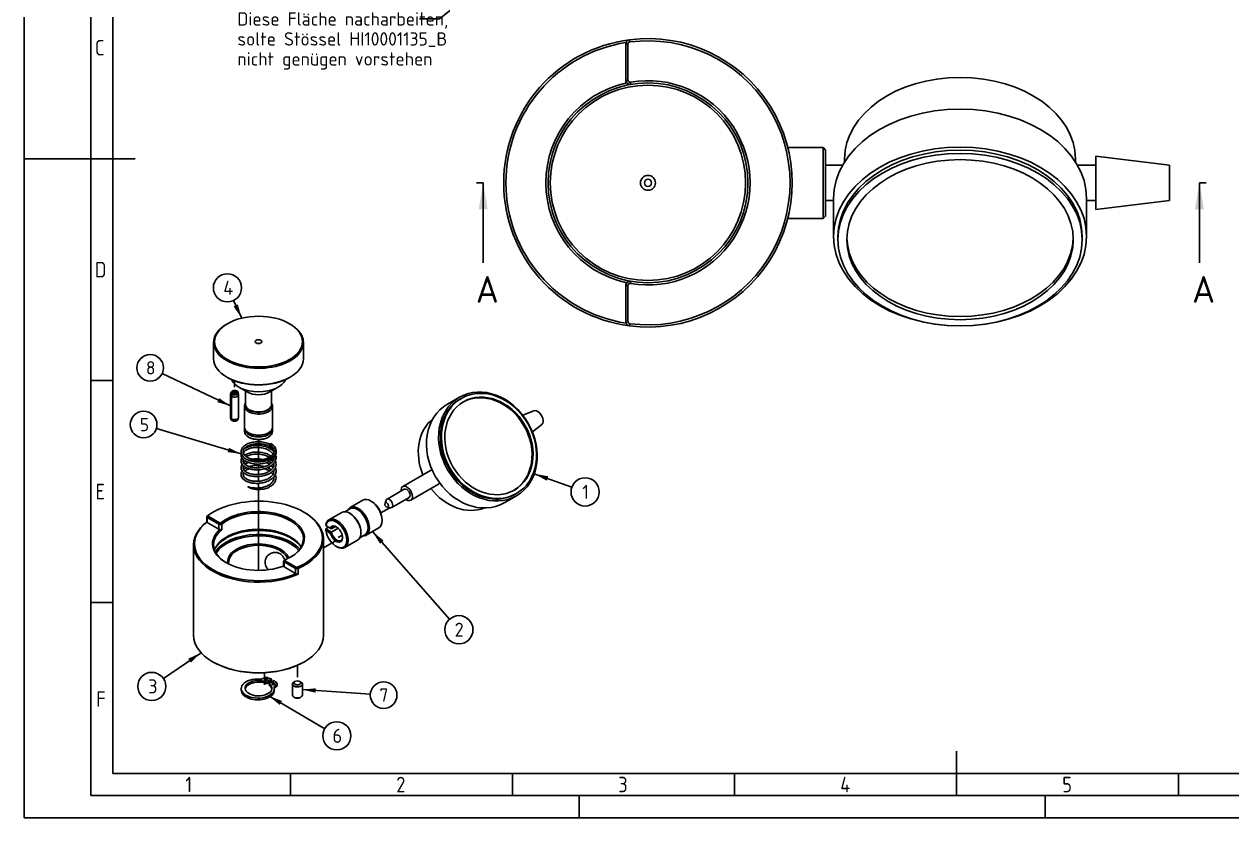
# Model space of a CAD drawing. Header units: millimetres. Extents: x 0 to 420, y 0 to 297.
# Drawn here: x 0 to 272, y 0 to 178.8 of the extents above; entities that cross this region are included whole.
import ezdxf
from ezdxf import colors
from ezdxf.entities.mleader import LeaderData, LeaderLine
from ezdxf.enums import TextEntityAlignment as Align
from ezdxf.lldxf.tags import DXFTag
from ezdxf.math import Vec2, Vec3

# ---------------------------------------------------------------- set-up
doc = ezdxf.new("R2010")
doc.units = ezdxf.units.MM
for name, color, linetype in [('BN_24_1025643_HE', 7, 'Continuous'), ('BN_818_1287230_R', 7, 'Continuous'), ('BN_874_1323873_S', 7, 'Continuous'), ('Default', 7, 'Continuous'), ('DIN-Vorlage', 7, 'Continuous'), ('DV4_Layer1', 7, 'Continuous'), ('HI10001131_A', 7, 'Continuous'), ('HI10001133_A', 7, 'Continuous'), ('HI10001134_B', 7, 'Continuous'), ('HI10001135_B', 7, 'Continuous'), ('HI10001137_A', 7, 'Continuous'), ('Layer1', 7, 'Continuous')]:
    doc.layers.add(name, color=color, linetype=linetype)
doc.styles.add('SEACAD_Solid_Edge_ISO', font='seiso.ttf')
tags = doc.linetypes.add('CENTER2', pattern=[28.575, 19.05, -3.175, 3.175, -3.175]).pattern_tags.tags
tags[10:11] = [DXFTag(74, 4), DXFTag(75, 0), DXFTag(340, '0'), DXFTag(46, 0.0), DXFTag(50, 0.0), DXFTag(44, 0.0), DXFTag(45, 0.0)]
tags[8:9] = [DXFTag(74, 4), DXFTag(75, 0), DXFTag(340, '0'), DXFTag(46, 0.0), DXFTag(50, 0.0), DXFTag(44, 0.0), DXFTag(45, 0.0)]
tags[6:7] = [DXFTag(74, 4), DXFTag(75, 0), DXFTag(340, '0'), DXFTag(46, 0.0), DXFTag(50, 0.0), DXFTag(44, 0.0), DXFTag(45, 0.0)]
tags[4:5] = [DXFTag(74, 4), DXFTag(75, 0), DXFTag(340, '0'), DXFTag(46, 0.0), DXFTag(50, 0.0), DXFTag(44, 0.0), DXFTag(45, 0.0)]
tags = doc.linetypes.add('PHANTOM2', pattern=[31.75, 15.875, -3.175, 3.175, -3.175, 3.175, -3.175]).pattern_tags.tags
tags[14:15] = [DXFTag(74, 4), DXFTag(75, 0), DXFTag(340, '0'), DXFTag(46, 0.0), DXFTag(50, 0.0), DXFTag(44, 0.0), DXFTag(45, 0.0)]
tags[12:13] = [DXFTag(74, 4), DXFTag(75, 0), DXFTag(340, '0'), DXFTag(46, 0.0), DXFTag(50, 0.0), DXFTag(44, 0.0), DXFTag(45, 0.0)]
tags[10:11] = [DXFTag(74, 4), DXFTag(75, 0), DXFTag(340, '0'), DXFTag(46, 0.0), DXFTag(50, 0.0), DXFTag(44, 0.0), DXFTag(45, 0.0)]
tags[8:9] = [DXFTag(74, 4), DXFTag(75, 0), DXFTag(340, '0'), DXFTag(46, 0.0), DXFTag(50, 0.0), DXFTag(44, 0.0), DXFTag(45, 0.0)]
tags[6:7] = [DXFTag(74, 4), DXFTag(75, 0), DXFTag(340, '0'), DXFTag(46, 0.0), DXFTag(50, 0.0), DXFTag(44, 0.0), DXFTag(45, 0.0)]
tags[4:5] = [DXFTag(74, 4), DXFTag(75, 0), DXFTag(340, '0'), DXFTag(46, 0.0), DXFTag(50, 0.0), DXFTag(44, 0.0), DXFTag(45, 0.0)]

# ---------------------------------------------------------------- blocks, each defined once
blk = doc.blocks.new('SEANNOT_GROUP6')
at = {"layer": 'Layer1', "linetype": 'Continuous'}
blk.add_hatch(color=7, dxfattribs=at).paths.add_polyline_path([(58.09, 26.35), (55.08, 27.5), (57.55, 25.44)])
at = {"layer": 'Layer1', "color": 7, "linetype": 'Continuous'}
blk.add_lwpolyline([(67.69, 20.09), (55.08, 27.5)], dxfattribs=at)
blk.add_circle((70.42, 18.48), 3.17, dxfattribs=at)
at = {"layer": 'Layer1', "color": 7, "linetype": 'Continuous', "style": 'SEACAD_Solid_Edge_ISO'}
blk.add_text('6', height=3.17, dxfattribs=at).set_placement((69.45, 20.07), align=Align.TOP_LEFT)
blk = doc.blocks.new('SEANNOT_GROUP7')
at = {"layer": 'Layer1', "linetype": 'Continuous'}
blk.add_hatch(color=7, dxfattribs=at).paths.add_polyline_path([(118.07, 76.95), (114.9, 77.52), (117.71, 75.95)])
at = {"layer": 'Layer1', "color": 7, "linetype": 'Continuous'}
blk.add_lwpolyline([(123.37, 74.5), (114.9, 77.52)], dxfattribs=at)
blk.add_circle((126.36, 73.43), 3.18, dxfattribs=at)
at = {"layer": 'Layer1', "color": 7, "linetype": 'Continuous', "style": 'SEACAD_Solid_Edge_ISO'}
blk.add_text('1', height=3.17, dxfattribs=at).set_placement((125.71, 75.02), align=Align.TOP_LEFT)
blk = doc.blocks.new('SEANNOT_GROUP8')
at = {"layer": 'Layer1', "linetype": 'Continuous'}
blk.add_hatch(color=7, dxfattribs=at).paths.add_polyline_path([(80.95, 62.46), (78.46, 64.49), (80.16, 61.76)])
at = {"layer": 'Layer1', "color": 7, "linetype": 'Continuous'}
blk.add_lwpolyline([(95.83, 44.76), (78.46, 64.49)], dxfattribs=at)
blk.add_circle((97.92, 42.38), 3.17, dxfattribs=at)
at = {"layer": 'Layer1', "color": 7, "linetype": 'Continuous', "style": 'SEACAD_Solid_Edge_ISO'}
blk.add_text('2', height=3.17, dxfattribs=at).set_placement((96.95, 43.96), align=Align.TOP_LEFT)
blk = doc.blocks.new('SEANNOT_GROUP9')
at = {"layer": 'Layer1', "linetype": 'Continuous'}
blk.add_hatch(color=7, dxfattribs=at).paths.add_polyline_path([(37.54, 34.98), (39.86, 37.21), (36.94, 35.85)])
at = {"layer": 'Layer1', "color": 7, "linetype": 'Continuous'}
blk.add_lwpolyline([(31.37, 31.4), (39.86, 37.21)], dxfattribs=at)
blk.add_circle((28.75, 29.61), 3.17, dxfattribs=at)
at = {"layer": 'Layer1', "color": 7, "linetype": 'Continuous', "style": 'SEACAD_Solid_Edge_ISO'}
blk.add_text('3', height=3.17, dxfattribs=at).set_placement((27.92, 31.2), align=Align.TOP_LEFT)
blk = doc.blocks.new('SEANNOT_GROUP10')
at = {"layer": 'Layer1', "linetype": 'Continuous'}
blk.add_hatch(color=7, dxfattribs=at).paths.add_polyline_path([(47.17, 115.22), (49, 112.57), (48.13, 115.67)])
at = {"layer": 'Layer1', "color": 7, "linetype": 'Continuous'}
blk.add_lwpolyline([(47.14, 116.53), (49, 112.57)], dxfattribs=at)
blk.add_circle((45.79, 119.41), 3.17, dxfattribs=at)
at = {"layer": 'Layer1', "color": 7, "linetype": 'Continuous', "style": 'SEACAD_Solid_Edge_ISO'}
blk.add_text('4', height=3.17, dxfattribs=at).set_placement((44.85, 121), align=Align.TOP_LEFT)
blk = doc.blocks.new('SEANNOT_GROUP11')
at = {"layer": 'Layer1', "linetype": 'Continuous'}
blk.add_hatch(color=7, dxfattribs=at).paths.add_polyline_path([(65.69, 29.19), (62.67, 28.89), (65.63, 28.19)])
at = {"layer": 'Layer1', "color": 7, "linetype": 'Continuous'}
blk.add_lwpolyline([(77.98, 27.85), (62.67, 28.89)], dxfattribs=at)
blk.add_circle((80.97, 27.65), 3, dxfattribs=at)
at = {"layer": 'Layer1', "color": 7, "linetype": 'Continuous', "style": 'SEACAD_Solid_Edge_ISO'}
blk.add_text('7', height=3, dxfattribs=at).set_placement((80.02, 29.15), align=Align.TOP_LEFT)
blk = doc.blocks.new('SEANNOT_GROUP12')
at = {"layer": 'Layer1', "linetype": 'Continuous'}
blk.add_hatch(color=7, dxfattribs=at).paths.add_polyline_path([(43.52, 93.64), (46.45, 92.81), (43.95, 94.55)])
at = {"layer": 'Layer1', "color": 7, "linetype": 'Continuous'}
blk.add_lwpolyline([(31.1, 100.09), (46.45, 92.81)], dxfattribs=at)
blk.add_circle((28.39, 101.38), 3, dxfattribs=at)
at = {"layer": 'Layer1', "color": 7, "linetype": 'Continuous', "style": 'SEACAD_Solid_Edge_ISO'}
blk.add_text('8', height=3, dxfattribs=at).set_placement((27.43, 102.88), align=Align.TOP_LEFT)
blk = doc.blocks.new('SEANNOT_GROUP13')
at = {"layer": 'Layer1', "linetype": 'Continuous'}
blk.add_hatch(color=7, dxfattribs=at).paths.add_polyline_path([(45.84, 82.39), (48.85, 82.01), (46.13, 83.35)])
at = {"layer": 'Layer1', "color": 7, "linetype": 'Continuous'}
blk.add_lwpolyline([(29.78, 87.74), (48.85, 82.01)], dxfattribs=at)
blk.add_circle((26.91, 88.6), 3, dxfattribs=at)
at = {"layer": 'Layer1', "color": 7, "linetype": 'Continuous', "style": 'SEACAD_Solid_Edge_ISO'}
blk.add_text('5', height=3, dxfattribs=at).set_placement((26.06, 90.1), align=Align.TOP_LEFT)
blk = doc.blocks.new('_SE_FILLED')
at = {"color": 0}
blk.add_line((0, 0), (-1, 0), dxfattribs=at)
blk.add_solid([(0, 0), (-1, -0.1665), (-1, 0.1665), (0, 0)], dxfattribs=at)
blk = doc.blocks.new('SE2')
at = {"layer": 'HI10001131_A', "color": 7, "linetype": 'Continuous'}
for p, q in [((184.38, 147.06), (180.51, 147.06)), ((184.81, 148.43), (184.81, 147.78)), ((236.81, 147.78), (236.81, 148.43)), ((241.42, 147.06), (237.24, 147.06)), ((241.42, 149.06), (241.42, 137.06)), ((258.01, 147.06), (241.42, 149.06)), ((258.01, 147.06), (258.01, 139.06)), ((180.51, 139.06), (182.31, 139.06)), ((182.31, 139.52), (182.31, 130.97)), ((239.31, 130.97), (239.31, 139.52)), ((239.31, 139.06), (241.42, 139.06)), ((241.42, 137.06), (258.01, 139.06)), ((183.31, 130.97), (183.31, 130.26)), ((238.31, 130.26), (238.31, 130.97))]:
    blk.add_line(p, q, dxfattribs=at)
for centre, major_axis, start_param, end_param in [((210.81, 148.43), (-26, 0), 3.141593, 6.283185), ((210.81, 139.52), (-28.5, 0), 3.141593, 6.283185), ((210.81, 130.97), (-27.5, 0), 3.141593, 6.283185), ((210.81, 130.97), (-25.5, 0), 0.019609, 3.121984)]:
    blk.add_ellipse(centre, major_axis=major_axis, ratio=0.707107, start_param=start_param, end_param=end_param, dxfattribs=at)
for centre, major_axis in [((210.81, 130.97), (-28.5, 0)), ((210.81, 130.26), (-27.5, 0)), ((210.81, 130.26), (-25.5, 0))]:
    blk.add_ellipse(centre, major_axis=major_axis, ratio=0.707107, dxfattribs=at)
at = {"layer": 'HI10001133_A', "color": 7, "linetype": 'Continuous'}
for p, q in [((172.03, 151), (180.01, 151)), ((180.01, 151), (180.01, 135.06)), ((180.51, 150.41), (180.01, 151)), ((180.51, 150.41), (180.51, 135.56)), ((172.01, 135.06), (180.01, 135.06)), ((180.01, 135.06), (180.51, 135.56))]:
    blk.add_line(p, q, dxfattribs=at)
at = {"layer": 'HI10001134_B', "color": 7, "linetype": 'Continuous'}
for p, q in [((135.51, 166.22), (135.51, 174.31)), ((135.51, 174.31), (136.01, 174.31)), ((136.01, 174.31), (136.01, 166.22)), ((136.38, 175.3), (136.45, 174.8)), ((135.51, 166.22), (136.01, 166.22)), ((136.6, 165.72), (136.68, 165.23)), ((135.51, 111.82), (135.51, 119.9)), ((136.01, 119.9), (135.51, 119.9)), ((136.01, 119.9), (136.01, 111.82)), ((136.6, 120.4), (136.68, 120.89)), ((136.01, 111.82), (135.51, 111.82)), ((136.38, 110.82), (136.45, 111.32))]:
    blk.add_line(p, q, dxfattribs=at)
for centre, radius, start, end in [((140.51, 143.06), 32.5, 97.2954, 262.7046), ((140.51, 143.06), 32, 98.8583, 261.1417), ((136.51, 174.31), 1, 97.2954, 180), ((136.51, 174.31), 0.5, 97.2954, 180), ((140.51, 143.06), 32.5, 262.7046, 97.2954), ((140.51, 143.06), 32, 262.7046, 97.2954), ((136.51, 166.22), 1, 180, 279.8002), ((136.51, 166.22), 0.5, 180, 279.8002), ((140.51, 143.06), 23, 260.1998, 99.8002), ((140.51, 143.06), 23, 101.9346, 258.0654), ((136.51, 119.9), 1, 80.1998, 180), ((136.51, 119.9), 0.5, 80.1998, 180), ((136.51, 111.82), 1, 180, 262.7046), ((136.51, 111.82), 0.5, 180, 262.7046)]:
    blk.add_arc(centre, radius, start, end, dxfattribs=at)
at = {"layer": 'HI10001135_B', "color": 7, "linetype": 'Continuous'}
for radius in [22.5, 22, 1.68, 0.8]:
    blk.add_circle((140.51, 143.06), radius, dxfattribs=at)
blk = doc.blocks.new('SE4')
at = {"color": 7, "linetype": 'Continuous', "style": 'SEACAD_Solid_Edge_ISO'}
blk.add_text('A', height=6, dxfattribs=at).set_placement((101.75, 122.06), align=Align.TOP_LEFT)
blk = doc.blocks.new('SE5')
at = {"color": 7, "linetype": 'Continuous', "style": 'SEACAD_Solid_Edge_ISO'}
blk.add_text('A', height=6, dxfattribs=at).set_placement((263.09, 122.06), align=Align.TOP_LEFT)
blk = doc.blocks.new('SEANNOT_GROUP15')
at = {"linetype": 'Continuous'}
blk.add_hatch(color=7, dxfattribs=at).paths.add_polyline_path([(104.39, 137.06), (103.39, 143.06), (102.39, 137.06)])
at = {"color": 7, "linetype": 'Continuous'}
blk.add_lwpolyline([(103.39, 125.06), (103.39, 143.06)], dxfattribs=at)
blk = doc.blocks.new('SEANNOT_GROUP16')
at = {"linetype": 'Continuous'}
blk.add_hatch(color=7, dxfattribs=at).paths.add_polyline_path([(265.72, 137.06), (264.72, 143.06), (263.72, 137.06)])
at = {"color": 7, "linetype": 'Continuous'}
blk.add_lwpolyline([(264.72, 125.06), (264.72, 143.06)], dxfattribs=at)
blk = doc.blocks.new('SE3')
at = {"layer": 'Layer1', "color": 7, "linetype": 'CENTER2'}
for p, q in [((103.39, 143.06), (101.89, 143.06)), ((264.72, 143.06), (266.22, 143.06))]:
    blk.add_line(p, q, dxfattribs=at)
at = {"layer": 'Layer1', "color": 7, "linetype": 'CENTER2', "const_width": 0.00025}
blk.add_lwpolyline([(103.39, 143.06), (264.72, 143.06)], dxfattribs=at)
at = {"layer": 'Layer1'}
for name in ['SEANNOT_GROUP15', 'SEANNOT_GROUP16', 'SE4', 'SE5']:
    blk.add_blockref(name, (0, 0), dxfattribs=at)
blk = doc.blocks.new('SE7')
at = {"layer": 'BN_24_1025643_HE', "color": 7, "linetype": 'Continuous'}
for p, q in [((60.42, 30.13), (60.42, 27.65)), ((60.99, 30.73), (60.75, 30.59)), ((62.34, 30.59), (62.1, 30.73)), ((62.67, 27.65), (62.67, 30.13)), ((60.75, 27.19), (60.9, 27.1)), ((62.18, 27.1), (62.34, 27.19))]:
    blk.add_line(p, q, dxfattribs=at)
for centre, major_axis, start_param, end_param in [((61.54, 30.13), (1.13, 0), 2.356194, 6.283185), ((61.54, 30.13), (1.13, 0), 0, 0.785398), ((61.54, 27.65), (1.12, 0), 3.141593, 6.283185), ((61.54, 27.47), (0.904, 0), 3.926991, 5.497787)]:
    blk.add_ellipse(centre, major_axis=major_axis, ratio=0.57735, start_param=start_param, end_param=end_param, dxfattribs=at)
blk.add_ellipse((61.54, 30.41), major_axis=(0.787, 0), ratio=0.57735, dxfattribs=at)
at = {"layer": 'BN_818_1287230_R', "color": 7, "linetype": 'Continuous'}
for p, q in [((53.75, 31.37), (53.97, 31.5)), ((55.75, 31.24), (54.63, 30.59)), ((55.75, 30.87), (54.63, 30.23)), ((54.63, 30.23), (54.63, 30.59)), ((55.18, 30.27), (56.3, 30.92)), ((55.18, 29.91), (55.18, 30.27)), ((55.75, 30.87), (55.75, 31.24)), ((56.98, 29.84), (56.98, 30.2)), ((48.9, 29.12), (48.9, 28.75)), ((56.35, 28.75), (56.35, 29.12)), ((56.75, 29.89), (56.53, 29.77)), ((56.53, 29.4), (56.53, 29.77)), ((56.75, 29.52), (56.53, 29.4)), ((56.75, 29.52), (56.75, 29.89))]:
    blk.add_line(p, q, dxfattribs=at)
for centre, major_axis, start_param, end_param in [((52.62, 29.12), (-3.72, 0), 4.581818, 9.555348), ((52.79, 29.21), (3.01, 0), 7.199555, 13.220798), ((52.79, 28.85), (3.01, 0), 0.916369, 3.035857), ((53.21, 31.69), (-0.765, 0), 1.440226, 2.356194), ((54.51, 31.19), (-0.765, 0), 4.247138, 5.497787), ((54.51, 30.8), (-0.382, 0), 4.124098, 5.30068), ((52.79, 29.21), (4.59, 0), 0.871288, 1.105545), ((56.18, 29.84), (-0.382, 0), 4.124098, 5.30068), ((52.79, 29.21), (4.59, 0), 0.465251, 0.699508), ((56.21, 30.2), (-0.765, 0), 2.356194, 3.606844), ((52.62, 28.75), (-3.72, 0), 0, 3.141593), ((52.79, 28.85), (3.01, 0), 0.105735, 0.654427), ((57.08, 29.45), (0.765, 0), 2.356194, 3.272163), ((57.08, 29.09), (0.765, 0), 2.356194, 2.841712), ((56.21, 29.84), (-0.765, 0), 2.356194, 3.141593)]:
    blk.add_ellipse(centre, major_axis=major_axis, ratio=0.57735, start_param=start_param, end_param=end_param, dxfattribs=at)
for centre in [(54.51, 31.17), (56.18, 30.2)]:
    blk.add_ellipse(centre, major_axis=(0.383, 0), ratio=0.57735, dxfattribs=at)
at = {"layer": 'BN_874_1323873_S', "color": 7, "linetype": 'Continuous'}
for p, q in [((46.45, 95.34), (46.45, 90.27)), ((46.57, 95.83), (46.46, 95.44)), ((46.73, 95.82), (46.71, 95.77)), ((46.74, 94.94), (46.82, 95.39)), ((46.93, 95.45), (46.93, 95.45)), ((46.97, 95.62), (47.05, 95.97)), ((46.97, 95.57), (46.97, 95.62)), ((47.05, 95.97), (47.15, 95.91)), ((47.15, 95.91), (47.07, 95.54)), ((47.07, 95.54), (47.07, 95.5)), ((47.8, 95.57), (47.72, 95.91)), ((47.84, 95.97), (47.84, 95.98)), ((48.06, 96.11), (47.95, 96.04)), ((47.95, 96.04), (47.95, 96.04)), ((48.03, 95.7), (48.01, 95.77)), ((48.1, 95.92), (48.06, 96.11)), ((48.28, 95.4), (48.17, 95.79)), ((48.29, 90.24), (48.29, 95.31)), ((46.74, 89.87), (46.74, 94.94)), ((46.46, 90.18), (46.57, 89.79)), ((46.82, 89.51), (46.74, 89.87)), ((48.17, 89.76), (48.28, 90.16))]:
    blk.add_line(p, q, dxfattribs=at)
for centre, major_axis, start_param, end_param in [((47.44, 95.34), (0.99, 0), 2.980187, 3.926991), ((47.44, 95.75), (0.877, 0), 0.785398, 3.926991), ((47.44, 95.75), (0.725, 0), 0.785398, 3.926991), ((47.44, 95.75), (0.72, 0), 0.785398, 3.926991), ((47.38, 95.31), (-0.911, 0), 0.785398, 3.302999), ((47.44, 95.75), (0.568, 0), 0.785398, 3.926991), ((47.38, 95.72), (-0.799, 0), 0.785398, 3.926991), ((47.38, 95.72), (-0.646, 0), 0.785398, 3.926991), ((47.38, 95.71), (-0.637, 0), 0.785398, 3.926991), ((47.44, 95.33), (0.684, 0), -3.953432, -3.883904), ((47.38, 95.71), (-0.484, 0), 0.785398, 3.926991), ((47.44, 95.75), (-0.553, 0), 3.926991, 5.497787), ((47.44, 95.33), (-0.518, 0), 3.995136, 5.497787), ((47.44, 95.75), (-0.401, 0), 3.926991, 5.497787), ((47.44, 90.27), (0.99, 0), 3.141593, 3.926991), ((47.44, 89.87), (0.878, 0), 3.302999, 3.926991), ((47.38, 90.24), (-0.911, 0), 0.785398, 3.141593), ((47.38, 89.84), (-0.799, 0), 0.785398, 2.980187)]:
    blk.add_ellipse(centre, major_axis=major_axis, ratio=0.57735, start_param=start_param, end_param=end_param, dxfattribs=at)
at = {"layer": 'DV4_Layer1', "color": 7, "linetype": 'PHANTOM2'}
for p, q in [((47.41, 98.45), (47.41, 97.06)), ((52.79, 80.66), (52.79, 85.21)), ((52.87, 85.21), (52.87, 84.22)), ((52.79, 80.18), (52.79, 80.19)), ((52.79, 78.88), (52.79, 79.72)), ((52.79, 77.36), (52.79, 78.41)), ((52.79, 75.84), (52.79, 76.89)), ((52.79, 74.32), (52.79, 75.37)), ((52.79, 55.75), (52.79, 73.98)), ((80.32, 68.69), (82.35, 69.85)), ((70.74, 63.15), (71.65, 63.68)), ((67.42, 60.8), (70.44, 62.55)), ((54.11, 32.69), (54.11, 29.93)), ((61.54, 34.37), (61.54, 31.7))]:
    blk.add_line(p, q, dxfattribs=at)
at = {"layer": 'HI10001131_A', "color": 7, "linetype": 'Continuous'}
for p, q in [((98.05, 94.77), (95.33, 93.2)), ((98.5, 94.51), (98.28, 94.38)), ((114.82, 91.71), (112.31, 90.72)), ((114.49, 86.93), (116.61, 88.6)), ((91.54, 78.28), (85.27, 74.66)), ((85.63, 74.04), (81.73, 71.79)), ((87.07, 71.54), (93.34, 75.16)), ((81.56, 71.58), (81.28, 70.9)), ((82.81, 69.92), (86.71, 72.17)), ((108.15, 70.99), (110.88, 72.56)), ((110.65, 72.95), (110.88, 73.08)), ((81.82, 69.97), (82.55, 69.87))]:
    blk.add_line(p, q, dxfattribs=at)
for start, end in [(157.7612, 210), (210, 262.2388)]:
    blk.add_arc((81.91, 70.64), 0.675, start, end, dxfattribs=at)
for centre, major_axis in [((104.46, 83.66), (-6.41, 11.11)), ((104.69, 83.79), (-6.19, 10.72)), ((104.69, 83.79), (5.74, -9.94))]:
    blk.add_ellipse(centre, major_axis=major_axis, ratio=0.816497, dxfattribs=at)
for centre, major_axis, ratio, start_param, end_param in [((104.46, 83.66), (5.74, -9.94), 0.816497, 0.013865, 3.127727), ((101.74, 82.09), (6.41, -11.11), 0.816497, 3.141593, 6.283185), ((104.46, 83.66), (-6.19, 10.72), 0.816497, 0, 3.141593), ((98.91, 80.46), (5.85, -10.13), 0.816497, 3.264654, 4.557929), ((115.64, 90.11), (-0.9, 1.56), 0.57735, 3.226955, 6.197823), ((86.17, 73.1), (-0.9, 1.56), 0.57735, 0, 0.927295), ((86.17, 73.1), (-0.9, 1.56), 0.57735, 2.214297, 6.283185), ((86.17, 73.1), (-0.54, 0.935), 0.57735, 3.141593, 6.283185), ((98.91, 80.46), (5.85, -10.13), 0.816497, 4.866849, 6.160124), ((81.67, 70.5), (-0.292, 0.506), 0.57735, 0, 0.420534), ((81.67, 70.5), (-0.292, 0.506), 0.57735, 2.721058, 6.283185), ((82.27, 70.85), (-0.54, 0.935), 0.57735, 0, 0.420534), ((82.27, 70.85), (-0.54, 0.935), 0.57735, 2.721058, 6.283185)]:
    blk.add_ellipse(centre, major_axis=major_axis, ratio=ratio, start_param=start_param, end_param=end_param, dxfattribs=at)
blk.add_open_spline([(91.54, 78.28), (91.66, 78.35), (91.79, 78.37), (91.93, 78.35)], degree=3, dxfattribs=at)
blk.add_open_spline([(93.59, 75.46), (93.54, 75.33), (93.46, 75.23), (93.34, 75.16), (93.34, 75.16), (93.34, 75.16)], degree=3, knots=[0.69060743, 0.69060743, 0.69060743, 0.69060743, 0.75, 0.75, 0.75010054, 0.75010054, 0.75010054, 0.75010054], dxfattribs=at)
at = {"layer": 'HI10001133_A', "color": 7, "linetype": 'Continuous'}
for p, q in [((76.29, 71.55), (73.42, 69.9)), ((78.25, 71.28), (78.09, 71.37)), ((71.52, 68.8), (68.65, 67.14)), ((73.38, 69.61), (72.25, 68.96)), ((73.47, 68.53), (73.32, 68.62)), ((67.93, 65.85), (67.95, 65.84)), ((68.56, 65.48), (67.93, 65.12)), ((67.95, 65.84), (68.94, 65.27)), ((70.13, 65.63), (69.22, 65.11)), ((77.02, 63.66), (79.89, 65.32)), ((80.63, 66.97), (80.63, 67.15)), ((67.93, 65.12), (69.22, 64.37)), ((67.93, 65.12), (67.95, 64.73)), ((68.94, 64.16), (67.95, 64.73)), ((68.94, 65.27), (69.22, 65.11)), ((68.94, 64.16), (69.22, 64.37)), ((69.22, 64.37), (70.74, 65.25)), ((75.63, 63.12), (76.75, 63.77)), ((75.86, 64.21), (75.86, 64.39)), ((70.29, 61.18), (70.45, 61.09)), ((72.25, 60.91), (75.12, 62.56))]:
    blk.add_line(p, q, dxfattribs=at)
for centre, major_axis, start_param, end_param in [((78.09, 68.44), (-1.8, 3.12), 3.141593, 6.283185), ((78.25, 68.53), (1.69, -2.92), 0.785398, 2.356194), ((73.32, 65.68), (-1.8, 3.12), 3.141593, 6.283185), ((75.22, 66.78), (-1.8, 3.12), 2.786171, 6.638607), ((75.07, 66.69), (-1.69, 2.92), 3.141593, 6.283185), ((73.47, 65.77), (-1.69, 2.92), 3.926991, 5.497787), ((70.45, 64.03), (1.8, -3.12), 5.497787, 10.084848), ((70.29, 63.93), (-1.69, 2.92), 0.986756, 6.867226), ((70.29, 63.93), (1.01, -1.75), 4.266828, 9.870339), ((70.45, 64.03), (-0.9, 1.56), -0.724702, 0.532718), ((70.45, 64.03), (-0.9, 1.56), 1.038078, 3.866295)]:
    blk.add_ellipse(centre, major_axis=major_axis, ratio=0.57735, start_param=start_param, end_param=end_param, dxfattribs=at)
at = {"layer": 'HI10001134_B', "color": 7, "linetype": 'Continuous'}
for p, q in [((41.22, 68), (41.4, 68.1)), ((42.61, 68.89), (42.45, 68.8)), ((63.13, 68.8), (62.97, 68.89)), ((41.13, 67.84), (41.13, 66.63)), ((41.26, 67.65), (41.42, 67.93)), ((41.26, 67.65), (41.26, 66.55)), ((43.83, 66.17), (41.26, 67.65)), ((41.26, 66.55), (43.83, 65.07)), ((41.42, 67.93), (43.99, 66.44)), ((43.83, 66.17), (43.99, 66.44)), ((43.83, 65.07), (43.83, 66.17)), ((44.33, 66.46), (44.52, 66.2)), ((44.52, 66.2), (44.52, 64.92)), ((67.42, 41.15), (67.42, 62.83)), ((38.17, 61.55), (38.17, 41.15)), ((58.44, 57.84), (58.44, 56.72)), ((58.73, 58.12), (58.57, 58.03)), ((58.73, 57.94), (58.57, 57.66)), ((58.57, 57.66), (58.57, 56.56)), ((61.14, 56.17), (58.57, 57.66)), ((58.73, 57.94), (61.3, 56.45)), ((58.57, 56.56), (61.14, 55.07)), ((61.3, 56.45), (61.14, 56.17)), ((61.14, 55.07), (61.14, 56.17)), ((61.74, 56.15), (61.6, 56.44)), ((61.74, 56.15), (61.74, 54.87)), ((42.45, 35.18), (42.61, 35.09)), ((62.97, 35.09), (63.13, 35.18))]:
    blk.add_line(p, q, dxfattribs=at)
for centre, major_axis, start_param, end_param in [((52.79, 63.02), (-14.4, 0), 2.228867, 5.625115), ((52.79, 62.83), (-14.62, 0), -0.785398, -0.65807), ((41.58, 68.02), (0.225, 0), 2.483522, 3.926991), ((52.79, 63.02), (-10.35, 0), 2.185149, 5.668833), ((52.79, 62.83), (-10.12, 0), 2.367245, 5.668833), ((52.79, 62.83), (-14.62, 0), 2.228867, 3.926991), ((52.79, 61.55), (14.62, 0), 2.494101, 5.370459), ((52.79, 61.73), (14.4, 0), 2.5108, 5.343181), ((41.58, 67.84), (0.45, 0), 2.483522, 3.926991), ((41.58, 66.74), (-0.45, 0), 0.40282, 0.785398), ((44.15, 66.35), (0.45, 0), 3.926991, 5.668833), ((44.15, 66.54), (-0.225, 0), 0.785398, 2.52724), ((52.79, 58.88), (-10.32, 0), 3.926991, 5.306851), ((52.79, 61.73), (10.35, 0), 2.564493, 5.289489), ((52.79, 61.55), (10.13, 0), 2.52724, 3.915941), ((52.79, 59.16), (10.12, 0), 0.319687, 2.935869), ((52.79, 57.87), (-10.35, 0), 3.598244, 5.933706), ((52.79, 58.79), (10.35, 0), 0.390287, 2.751305), ((52.79, 57.69), (10.12, 0), 0.455574, 2.805307), ((52.79, 58.88), (-10.32, 0), 5.306851, 5.841438), ((44.15, 65.25), (-0.45, 0), 0.785398, 1.498569), ((52.79, 58.88), (-10.32, 0), 3.583339, 3.926991), ((52.79, 57.69), (6.98, 0), 0.208769, 3.238687), ((52.79, 57.5), (-6.75, 0), 3.373071, 6.364233), ((58.89, 57.84), (0.45, 0), 2.356194, 3.926991), ((58.89, 58.03), (0.225, 0), 2.185149, 3.926991), ((58.89, 56.74), (-0.45, 0), 0.072228, 0.785398), ((61.46, 56.36), (0.45, 0), 3.926991, 5.370459), ((61.46, 55.26), (-0.45, 0), 0.785398, 1.167976), ((61.46, 56.54), (-0.225, 0), 0.785398, 2.228867), ((52.79, 41.15), (14.63, 0), 3.141593, 6.283185), ((52.79, 40.97), (-14.4, 0), 0.785398, 2.356194)]:
    blk.add_ellipse(centre, major_axis=major_axis, ratio=0.57735, start_param=start_param, end_param=end_param, dxfattribs=at)
blk.add_open_spline([(41.13, 66.63), (41.13, 66.62), (41.14, 66.62), (41.16, 66.63)], degree=3, dxfattribs=at)
for points, knots in [([(44.12, 64.99), (44.15, 64.97), (44.18, 64.94), (44.25, 64.91), (44.29, 64.89), (44.36, 64.88), (44.4, 64.87), (44.46, 64.88), (44.49, 64.9), (44.52, 64.92)], [0, 0, 0, 0, 0.25, 0.25, 0.5, 0.5, 0.75, 0.75, 1, 1, 1, 1]), ([(54.95, 55.9), (54.82, 56.08), (54.7, 56.26), (54.4, 56.83), (54.29, 57.23), (54.28, 58.01), (54.4, 58.39), (54.8, 59.04), (55.08, 59.31), (55.73, 59.68), (56.1, 59.8), (56.84, 59.82), (57.22, 59.72), (57.9, 59.34), (58.2, 59.04), (58.56, 58.51), (58.65, 58.33), (58.74, 58.14)], [0.1574092, 0.1574092, 0.1574092, 0.1574092, 0.1875, 0.1875, 0.25, 0.25, 0.3125, 0.3125, 0.375, 0.375, 0.4375, 0.4375, 0.5, 0.5, 0.5625, 0.5625, 0.5909779, 0.5909779, 0.5909779, 0.5909779]), ([(61.28, 55.02), (61.32, 54.98), (61.35, 54.96), (61.42, 54.91), (61.46, 54.89), (61.54, 54.85), (61.58, 54.85), (61.66, 54.84), (61.7, 54.85), (61.74, 54.87)], [0, 0, 0, 0, 0.25, 0.25, 0.5, 0.5, 0.75, 0.75, 1, 1, 1, 1])]:
    blk.add_open_spline(points, degree=3, knots=knots, dxfattribs=at)
at = {"layer": 'HI10001135_B', "color": 7, "linetype": 'Continuous'}
for p, q in [((45.79, 111.33), (45.63, 111.24)), ((59.95, 111.24), (59.79, 111.33)), ((42.67, 107.11), (42.67, 103.43)), ((62.92, 103.43), (62.92, 107.11)), ((45.63, 99.3), (45.79, 99.21)), ((59.79, 99.21), (59.95, 99.3)), ((48.34, 97.05), (50.25, 95.95)), ((49.87, 96.16), (49.87, 93.14)), ((55.34, 95.95), (57.25, 97.05)), ((55.72, 93.14), (55.72, 96.16)), ((49.64, 92.78), (49.64, 88.04)), ((55.94, 88.04), (55.94, 92.78)), ((49.64, 87.63), (49.64, 87.08)), ((55.94, 87.08), (55.94, 87.63)), ((50.56, 85.8), (50.72, 85.7)), ((54.86, 85.7), (55.02, 85.8))]:
    blk.add_line(p, q, dxfattribs=at)
for major_axis in [(9.9, 0), (-0.754, 0)]:
    blk.add_ellipse((52.79, 107.29), major_axis=major_axis, ratio=0.57735, dxfattribs=at)
for centre, major_axis, start_param, end_param in [((52.79, 107.11), (-10.12, 0), 5.497787, 6.283185), ((52.79, 107.11), (-10.12, 0), 0, 3.926991), ((52.79, 106.73), (-0.36, 0), 3.928334, 5.496444), ((52.79, 103.43), (10.12, 0), 3.141593, 6.283185), ((52.79, 103.25), (-9.9, 0), 0.785398, 2.356194), ((52.79, 99.62), (6.3, 0), 3.381171, 6.043607), ((52.79, 97.41), (3.6, 0), 3.926991, 5.497787), ((52.79, 92.78), (3.15, 0), 2.761341, 6.283185), ((52.79, 93.05), (-2.96, 0), 6.140231, 6.283185), ((52.79, 93.05), (-2.96, 0), 0, 3.284547), ((52.79, 93.14), (2.93, 0), 3.141593, 6.240403), ((52.79, 93.14), (2.93, 0), 6.240403, 6.283185), ((52.79, 92.78), (3.15, 0), 0, 0.380251), ((52.79, 87.63), (3.15, 0), 3.030246, 6.283185), ((52.79, 88.04), (3.15, 0), 3.141593, 6.283185), ((52.79, 87.08), (3.15, 0), 3.141593, 6.283185), ((52.79, 87.63), (3.02, 0), 3.222754, 6.202024), ((52.79, 87.63), (3.15, 0), 0, 0.111347), ((52.79, 86.9), (-2.93, 0), 0.785398, 2.356194)]:
    blk.add_ellipse(centre, major_axis=major_axis, ratio=0.57735, start_param=start_param, end_param=end_param, dxfattribs=at)
at = {"layer": 'HI10001137_A', "color": 7, "linetype": 'Continuous'}
for p, q in [((55.25, 84.14), (55.58, 84.33)), ((55.11, 74.47), (55.51, 74.69))]:
    blk.add_line(p, q, dxfattribs=at)
for points, knots in [([(55.29, 84.16), (55.1, 84.26), (54.56, 84.49), (53.56, 84.72), (52.33, 84.77), (51.17, 84.6), (50.26, 84.27), (49.61, 83.87), (49.11, 83.38), (48.82, 82.77), (48.84, 82.1), (49.13, 81.55), (49.56, 81.1), (50.19, 80.69), (51.08, 80.36), (52.16, 80.18), (53.34, 80.19), (54.47, 80.41), (55.32, 80.75), (55.84, 81.1), (56.22, 81.43), (56.56, 81.87), (56.75, 82.4), (56.74, 82.84), (56.7, 83.05), (56.67, 83.11)], [0.8280076, 0.8280076, 0.8280076, 0.8280076, 0.8339206, 0.8432436, 0.8532118, 0.8626927, 0.8713822, 0.878729, 0.8849951, 0.894071, 0.9029819, 0.9099151, 0.9161721, 0.9237091, 0.9320722, 0.9411099, 0.9504015, 0.9598499, 0.9687328, 0.974227, 0.977826, 0.9840462, 0.9921947, 0.9978556, 1, 1, 1, 1]), ([(55.25, 84.14), (55.92, 83.75), (56.29, 83.22), (56.27, 82.41), (56.17, 82.14), (55.8, 81.65), (55.53, 81.42), (54.53, 80.86), (53.59, 80.65), (52.2, 80.66), (51.73, 80.71), (51.19, 80.83), (51.08, 80.86), (50.87, 80.92), (50.76, 80.95), (50.64, 80.98), (50.63, 80.99), (50.6, 80.99), (50.61, 80.97), (50.64, 80.95), (50.66, 80.94), (50.73, 80.91), (50.77, 80.89), (50.91, 80.83), (51.01, 80.79), (51.51, 80.63), (51.95, 80.55), (52.86, 80.48), (53.32, 80.49), (54.67, 80.68), (55.47, 80.99), (56.54, 81.85), (56.79, 82.39), (56.64, 83.45), (56.24, 83.95), (55.58, 84.33)], [0, 0, 0, 0, 0.125, 0.125, 0.1875, 0.1875, 0.25, 0.25, 0.375, 0.375, 0.4375, 0.4375, 0.453125, 0.453125, 0.46875, 0.46875, 0.470703, 0.470703, 0.472656, 0.472656, 0.476562, 0.476562, 0.484375, 0.484375, 0.5, 0.5, 0.5625, 0.5625, 0.625, 0.625, 0.75, 0.75, 0.875, 0.875, 1, 1, 1, 1]), ([(48.88, 82.15), (48.87, 82.11), (48.82, 81.87), (48.86, 81.42), (49.19, 80.88), (49.7, 80.44), (50.38, 80.07), (51.32, 79.79), (52.46, 79.67), (53.66, 79.76), (54.73, 80.04), (55.53, 80.43), (56.11, 80.88), (56.53, 81.39), (56.74, 81.93), (56.75, 82.3), (56.73, 82.44)], [0.7001482, 0.7001482, 0.7001482, 0.7001482, 0.7014682, 0.7098384, 0.7177886, 0.7244755, 0.7319145, 0.7403349, 0.7498704, 0.7595039, 0.7686682, 0.7768715, 0.7831332, 0.7900066, 0.7979609, 0.80328, 0.80328, 0.80328, 0.80328]), ([(49.06, 81.11), (48.97, 80.97), (48.82, 80.62), (48.84, 80.07), (49.12, 79.57), (49.54, 79.16), (50.15, 78.8), (51.05, 78.5), (52.19, 78.36), (53.43, 78.44), (54.56, 78.73), (55.46, 79.17), (56.06, 79.65), (56.47, 80.16), (56.75, 80.79), (56.76, 81.33), (56.67, 81.67), (56.65, 81.71)], [0.5002634, 0.5002634, 0.5002634, 0.5002634, 0.5064094, 0.5151106, 0.5220669, 0.5279483, 0.5354547, 0.5441797, 0.5536508, 0.5636731, 0.5731188, 0.5818318, 0.5892651, 0.5950696, 0.601807, 0.6120466, 0.6135619, 0.6135619, 0.6135619, 0.6135619]), ([(51.44, 80.79), (51.19, 80.84), (50.75, 80.97), (50.13, 81.26), (49.68, 81.62), (49.38, 82.02), (49.25, 82.58), (49.48, 83.14), (50.09, 83.65), (50.79, 83.99), (51.73, 84.24), (52.82, 84.31), (53.91, 84.19), (54.84, 83.89), (55.52, 83.52), (56.05, 83.03), (56.22, 82.65), (56.26, 82.42)], [0, 0, 0, 0, 0.0063225, 0.0145506, 0.0216256, 0.0285957, 0.0372959, 0.0522409, 0.0595107, 0.0678985, 0.0775025, 0.0873753, 0.097261, 0.1068607, 0.1151709, 0.122188, 0.1340321, 0.1340321, 0.1340321, 0.1340321]), ([(49.37, 82.15), (49.37, 82.15), (49.43, 82.29), (49.57, 82.52), (49.96, 82.85), (50.55, 83.16), (51.42, 83.41), (52.49, 83.49), (53.64, 83.37), (54.69, 83.05), (55.49, 82.57), (55.86, 82.19), (56, 81.99), (56.03, 81.95)], [0.24257826, 0.24257826, 0.24257826, 0.24257826, 0.24280186, 0.25062274, 0.25665348, 0.26408568, 0.27380578, 0.28415653, 0.29319558, 0.30459436, 0.31422973, 0.32190835, 0.32392734, 0.32392734, 0.32392734, 0.32392734]), ([(56.24, 82.44), (56.09, 82.63), (55.58, 83.11), (54.57, 83.6), (53.33, 83.89), (52.17, 83.95), (51.02, 83.8), (50.14, 83.49), (49.71, 83.22), (49.55, 83.1)], [0.6226795, 0.6226795, 0.6226795, 0.6226795, 0.62991219, 0.64327406, 0.65125414, 0.66040857, 0.67059888, 0.67945809, 0.68593444, 0.68593444, 0.68593444, 0.68593444]), ([(55.59, 81.51), (55.58, 81.52), (55.32, 81.7), (54.71, 82.02), (53.64, 82.33), (52.43, 82.45), (51.25, 82.35), (50.31, 82.08), (49.83, 81.82), (49.65, 81.69)], [0.43703039, 0.43703039, 0.43703039, 0.43703039, 0.4376629, 0.44568587, 0.45500966, 0.46459603, 0.4741829, 0.48343637, 0.49062403, 0.49062403, 0.49062403, 0.49062403]), ([(50.01, 81.38), (50.17, 81.48), (50.6, 81.69), (51.46, 81.91), (52.54, 81.98), (53.64, 81.85), (54.53, 81.58), (55, 81.34), (55.17, 81.23)], [0.45696667, 0.45696667, 0.45696667, 0.45696667, 0.46438104, 0.47361037, 0.48377112, 0.49382334, 0.50308076, 0.50956435, 0.50956435, 0.50956435, 0.50956435]), ([(55.3, 84.04), (55.44, 83.94), (55.67, 83.79), (55.92, 83.53), (56.08, 83.32), (56.17, 83.13), (56.23, 82.98), (56.25, 82.85), (56.27, 82.76), (56.27, 82.71), (56.27, 82.69)], [0, 0, 0, 0, 0.226804, 0.418283, 0.575076, 0.697603, 0.808067, 0.887091, 0.97492, 1, 1, 1, 1]), ([(49.1, 79.65), (49.03, 79.55), (48.88, 79.28), (48.77, 78.61), (49.17, 77.9), (49.97, 77.36), (50.86, 77.02), (52.01, 76.85), (53.24, 76.9), (54.34, 77.14), (55.31, 77.55), (56.07, 78.11), (56.54, 78.75), (56.74, 79.35), (56.75, 79.89), (56.64, 80.24), (56.57, 80.4)], [0.3053346, 0.3053346, 0.3053346, 0.3053346, 0.3096236, 0.3173009, 0.3318686, 0.3394815, 0.3482513, 0.3583203, 0.3682833, 0.3771852, 0.3850147, 0.3949317, 0.4032989, 0.409524, 0.4161968, 0.4218974, 0.4218974, 0.4218974, 0.4218974]), ([(56.25, 79.88), (56.25, 79.84), (56.29, 79.62), (56.23, 79.16), (55.83, 78.51), (55.07, 77.95), (54.12, 77.56), (53.11, 77.35), (52.02, 77.32), (50.98, 77.47), (50.2, 77.77), (49.72, 78.1), (49.36, 78.51), (49.27, 78.9), (49.37, 79.2), (49.42, 79.29)], [0.5320404, 0.5320404, 0.5320404, 0.5320404, 0.5338692, 0.5424956, 0.5529564, 0.5644358, 0.5730976, 0.5824663, 0.5922204, 0.6022562, 0.6121073, 0.6193304, 0.6251742, 0.6383728, 0.6439706, 0.6439706, 0.6439706, 0.6439706]), ([(56.27, 81.07), (56.26, 80.98), (56.22, 80.74), (56.04, 80.35), (55.66, 79.91), (55.08, 79.49), (54.23, 79.11), (53.18, 78.87), (52.05, 78.83), (51.04, 78.98), (50.28, 79.25), (49.71, 79.61), (49.38, 80), (49.29, 80.39), (49.34, 80.62), (49.38, 80.72)], [0.3374783, 0.3374783, 0.3374783, 0.3374783, 0.3415869, 0.3489067, 0.3553808, 0.363377, 0.3724175, 0.3822641, 0.3925858, 0.4022312, 0.4110808, 0.4185084, 0.4278978, 0.4360253, 0.4426602, 0.4426602, 0.4426602, 0.4426602]), ([(49.91, 80.34), (49.85, 80.31), (49.67, 80.2), (49.52, 80.09), (49.42, 80)], [0.293272657, 0.293272657, 0.293272657, 0.293272657, 0.29535873, 0.299609039, 0.299609039, 0.299609039, 0.299609039]), ([(50.04, 78.89), (49.89, 78.81), (49.67, 78.69), (49.49, 78.54), (49.43, 78.49)], [0.097698982, 0.097698982, 0.097698982, 0.097698982, 0.102734907, 0.105489043, 0.105489043, 0.105489043, 0.105489043]), ([(49.72, 79.64), (49.73, 79.66), (49.89, 79.79), (50.14, 79.95), (50.39, 80.06), (50.45, 80.08)], [0.65166932, 0.65166932, 0.65166932, 0.65166932, 0.65275564, 0.66065787, 0.66249717, 0.66249717, 0.66249717, 0.66249717]), ([(54.16, 79.13), (53.97, 79.18), (53.39, 79.32), (52.38, 79.41), (51.38, 79.32), (50.83, 79.18), (50.65, 79.13)], [0.06243875, 0.06243875, 0.06243875, 0.06243875, 0.06721962, 0.07680538, 0.08639272, 0.09148451, 0.09148451, 0.09148451, 0.09148451]), ([(53.74, 80.75), (53.41, 80.82), (52.66, 80.92), (51.86, 80.89), (51.42, 80.82), (51.35, 80.81)], [0.26008234, 0.26008234, 0.26008234, 0.26008234, 0.26817008, 0.27773554, 0.27934052, 0.27934052, 0.27934052, 0.27934052]), ([(55.65, 78.43), (55.6, 78.46), (55.36, 78.63), (55.08, 78.78), (54.83, 78.89)], [0.048208926, 0.048208926, 0.048208926, 0.048208926, 0.049740211, 0.056538391, 0.056538391, 0.056538391, 0.056538391]), ([(55.66, 79.35), (55.71, 79.3), (55.86, 79.15), (55.98, 78.99), (56.04, 78.89)], [0.715918549, 0.715918549, 0.715918549, 0.715918549, 0.718678819, 0.723462562, 0.723462562, 0.723462562, 0.723462562]), ([(56.24, 79.4), (56.24, 79.41), (56.17, 79.49), (56.09, 79.57), (56.02, 79.65)], [0.234443065, 0.234443065, 0.234443065, 0.234443065, 0.234750365, 0.237760614, 0.237760614, 0.237760614, 0.237760614]), ([(49.11, 78.14), (48.99, 77.98), (48.82, 77.6), (48.85, 77.02), (49.13, 76.52), (49.56, 76.1), (50.19, 75.74), (51.1, 75.45), (52.25, 75.32), (53.48, 75.41), (54.61, 75.71), (55.5, 76.16), (56.11, 76.66), (56.53, 77.21), (56.78, 77.88), (56.74, 78.46), (56.61, 78.8), (56.57, 78.88)], [0.1110787, 0.1110787, 0.1110787, 0.1110787, 0.1183743, 0.1270953, 0.1342021, 0.14011, 0.1476448, 0.1563808, 0.1658638, 0.1758857, 0.1853202, 0.1940229, 0.2015812, 0.2078946, 0.2155144, 0.2251398, 0.227801, 0.227801, 0.227801, 0.227801]), ([(56.25, 78.37), (56.27, 78.23), (56.28, 77.91), (56.1, 77.38), (55.65, 76.85), (54.94, 76.37), (54.04, 76.02), (52.95, 75.81), (51.84, 75.81), (50.87, 75.99), (50.17, 76.27), (49.71, 76.59), (49.43, 76.91), (49.29, 77.27), (49.32, 77.56), (49.4, 77.73), (49.42, 77.77)], [0.7315398, 0.7315398, 0.7315398, 0.7315398, 0.7381489, 0.7460368, 0.7559816, 0.7642778, 0.7734979, 0.783522, 0.793758, 0.8032274, 0.8118672, 0.8188431, 0.8249788, 0.8327498, 0.8412281, 0.8435666, 0.8435666, 0.8435666, 0.8435666]), ([(49.71, 78.12), (49.74, 78.15), (49.91, 78.29), (50.22, 78.48), (50.55, 78.61), (50.66, 78.64)], [0.85111416, 0.85111416, 0.85111416, 0.85111416, 0.85284965, 0.8609541, 0.86457415, 0.86457415, 0.86457415, 0.86457415]), ([(56.25, 76.85), (56.28, 76.68), (56.27, 76.34), (56.05, 75.79), (55.6, 75.29), (54.85, 74.8), (53.94, 74.47), (52.87, 74.28), (51.91, 74.3), (51.36, 74.37), (51.14, 74.43)], [0.93115798, 0.93115798, 0.93115798, 0.93115798, 0.9392706, 0.94670635, 0.95627995, 0.96451801, 0.97470186, 0.98342968, 0.99370002, 1, 1, 1, 1]), ([(54.15, 78.65), (54.22, 78.63), (54.57, 78.51), (54.95, 78.34), (55.23, 78.16), (55.28, 78.13)], [0.89776557, 0.89776557, 0.89776557, 0.89776557, 0.89955776, 0.90820895, 0.91010393, 0.91010393, 0.91010393, 0.91010393]), ([(55.51, 74.69), (55.64, 74.76), (55.9, 74.96), (56.32, 75.38), (56.65, 75.95), (56.78, 76.58), (56.69, 77.06), (56.6, 77.31), (56.57, 77.37)], [0, 0, 0, 0, 0.00365939, 0.00984468, 0.01705448, 0.02505116, 0.03163505, 0.03378714, 0.03378714, 0.03378714, 0.03378714]), ([(55.65, 77.84), (55.78, 77.71), (55.92, 77.56), (56.02, 77.4), (56.04, 77.37)], [0.915391673, 0.915391673, 0.915391673, 0.915391673, 0.921725974, 0.923122575, 0.923122575, 0.923122575, 0.923122575]), ([(55.13, 74.46), (54.89, 74.34), (54.62, 74.24), (53.88, 74.04), (53.38, 73.98), (52.4, 73.97), (51.9, 74.02), (51.22, 74.19), (51, 74.26), (50.7, 74.4), (50.61, 74.44), (50.48, 74.52), (50.44, 74.55), (50.41, 74.59), (50.41, 74.6), (50.44, 74.61), (50.45, 74.61), (50.5, 74.6), (50.53, 74.6), (50.75, 74.54), (50.94, 74.48), (51.14, 74.43)], [0.0453554, 0.0453554, 0.0453554, 0.0453554, 0.125, 0.125, 0.25, 0.25, 0.375, 0.375, 0.4375, 0.4375, 0.46875, 0.46875, 0.484375, 0.484375, 0.4882813, 0.4882813, 0.4921875, 0.4921875, 0.5, 0.5, 0.5534751, 0.5534751, 0.5534751, 0.5534751])]:
    blk.add_open_spline(points, degree=3, knots=knots, dxfattribs=at)
for points in [[(55.25, 84.14), (55.25, 84.09), (55.27, 84.05), (55.3, 84.04)], [(50.49, 80.59), (50.48, 80.59), (50.47, 80.59), (50.45, 80.58)], [(51.25, 80.32), (51.28, 80.33), (51.31, 80.33), (51.34, 80.34)], [(54.55, 80.03), (54.81, 79.92), (55.06, 79.79), (55.28, 79.65)], [(55.66, 79.94), (55.5, 80.06), (55.33, 80.16), (55.15, 80.26)], [(55.84, 80.68), (55.92, 80.59), (55.99, 80.5), (56.04, 80.4)], [(56.24, 80.92), (56.23, 80.94), (56.21, 80.97), (56.19, 80.99)], [(56.25, 77.87), (56.18, 77.96), (56.11, 78.04), (56.02, 78.12)]]:
    blk.add_open_spline(points, degree=3, dxfattribs=at)
blk = doc.blocks.new('A3_quer')
at = {"layer": 'DIN-Vorlage', "color": 7, "linetype": 'Continuous'}
for p, q in [((0, 0), (0, 296.82)), ((15, 5), (15, 292)), ((20, 10), (20, 287)), ((0, 148.5), (15, 148.5)), ((15, 148.5), (25, 148.5)), ((15, 148.5), (20, 148.5)), ((15, 98.5), (20, 98.5)), ((15, 48.5), (20, 48.5)), ((210, 5), (210, 15)), ((409.28, 10), (20, 10)), ((60, 5), (60, 10)), ((110, 5), (110, 10)), ((160, 5), (160, 10)), ((210, 5), (210, 10)), ((260, 5), (260, 10)), ((414.64, 5), (15, 5)), ((125, 0), (125, 5)), ((230, 0), (230, 5)), ((419.82, 0), (0, 0))]:
    blk.add_line(p, q, dxfattribs=at)
at = {"layer": 'DIN-Vorlage', "char_height": 3.5, "attachment_point": 4, "style": 'SEACAD_Solid_Edge_ISO'}
for s, insert, width in [('{\\fSolid Edge ISO|b0||i0||c0|p34;\\C7;\\H3.5;\\W0.9;C}', (15.94, 173.5), 1.8802), ('{\\fSolid Edge ISO|b0||i0||c0|p34;\\C7;\\H3.5;\\W0.9;D}', (15.94, 123.5), 2.0593), ('{\\fSolid Edge ISO|b0||i0||c0|p34;\\C7;\\H3.5;\\W0.9;E}', (16.05, 73.5), 1.8802), ('{\\fSolid Edge ISO|b0||i0||c0|p34;\\C7;\\H3.5;\\W0.9;F}', (16.21, 26.75), 1.8802), ('{\\fSolid Edge ISO|b0||i0||c0|p34;\\C7;\\H3.5;\\W0.9;1}', (36.32, 7.5), 1.4326), ('{\\fSolid Edge ISO|b0||i0||c0|p34;\\C7;\\H3.5;\\W0.9;2}', (83.82, 7.5), 2.1488), ('{\\fSolid Edge ISO|b0||i0||c0|p34;\\C7;\\H3.5;\\W0.9;3}', (133.82, 7.5), 1.7907), ('{\\fSolid Edge ISO|b0||i0||c0|p34;\\C7;\\H3.5;\\W0.9;4}', (183.82, 7.5), 2.0593), ('{\\fSolid Edge ISO|b0||i0||c0|p34;\\C7;\\H3.5;\\W0.9;5}', (233.82, 7.5), 1.9698)]:
    blk.add_mtext(s, dxfattribs=dict(at, insert=insert, width=width))

msp = doc.modelspace()

# ---------------------------------------------------------------- block references
at = {"layer": 'Default', "color": 7}
msp.add_blockref('A3_quer', (0, 0), dxfattribs=at)
at = {"layer": 'Layer1'}
for name in ['SE2', 'SE3', 'SEANNOT_GROUP10', 'SE7', 'SEANNOT_GROUP12', 'SEANNOT_GROUP13', 'SEANNOT_GROUP7', 'SEANNOT_GROUP8', 'SEANNOT_GROUP9', 'SEANNOT_GROUP11', 'SEANNOT_GROUP6']:
    msp.add_blockref(name, (0, 0), dxfattribs=at)

# ---------------------------------------------------------------- leaders
at = {"layer": 'Layer1', "color": 7, "linetype": 'Continuous'}
ml = msp.add_multileader_mtext('Standard', dxfattribs=at)
ml.set_content('{\\pxsm0.9;\\fSolid Edge ISO|b0||i0||c0|p34;\\W1.;Diese Fläche nacharbeiten, \\Psolte Stössel HI10001135_B \\Pnicht genügen vorstehen\\P}', color=256)
ml.set_leader_properties()
ml.set_arrow_properties(name='_SE_FILLED')
ml.build(insert=Vec2(0, 0))
ml.multileader.update_dxf_attribs({"dogleg_length": 4.5, "arrow_head_size": 3})
ctx = ml.context
ctx.base_point, ctx.char_height, ctx.arrow_head_size = Vec3(46.038, 180.482), 3, 3
notes = []
notes.append((ctx, [(0, (1, 1, 0), (93.52, 179.982), (-1, 0), 4.5, [(0, [(128.29, 207.773)], 0, [])])]))
ctx.mtext.insert = Vec3(48.038, 181.482)
for ctx, leaders in notes:
    for number, flags, end, landing, length, lines in leaders:
        leader = LeaderData()
        leader.index, (leader.has_last_leader_line, leader.has_dogleg_vector, leader.attachment_direction) = number, flags
        leader.last_leader_point, leader.dogleg_vector, leader.dogleg_length = Vec3(end), Vec3(landing), length
        for number, points, colour, breaks in lines:
            line = LeaderLine()
            line.index, line.vertices, line.color, line.breaks = number, Vec3.list(points), colors.encode_raw_color(colour), breaks
            leader.lines.append(line)
        ctx.leaders.append(leader)

doc.saveas('drawing.dxf')
